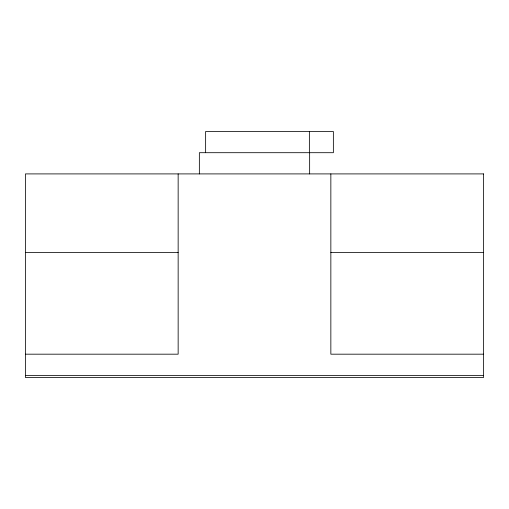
<?xml version="1.0" encoding="UTF-8"?>
<svg xmlns="http://www.w3.org/2000/svg" width="509" height="509" viewBox="0 0 509 509"><rect width="100%" height="100%" fill="white"/><g stroke="black" fill="none" stroke-linecap="round" stroke-linejoin="round"><path stroke-width="0.76" d="M25.45 252.381L178.15 252.381M330.85 252.381L483.55 252.381M25.45 354.181L178.15 354.181L178.15 173.906M483.55 354.181L330.85 354.181L330.85 173.906M25.45 375.387L483.55 375.387M309.644 152.7L309.644 173.906M309.37 131.494L309.37 152.7M205.63 152.7L205.63 131.494L333.363 131.494L333.363 152.7L199.356 152.7L199.356 173.906M483.55 173.906L25.45 173.906L25.45 377.506L483.55 377.506L483.55 173.906"/></g></svg>
